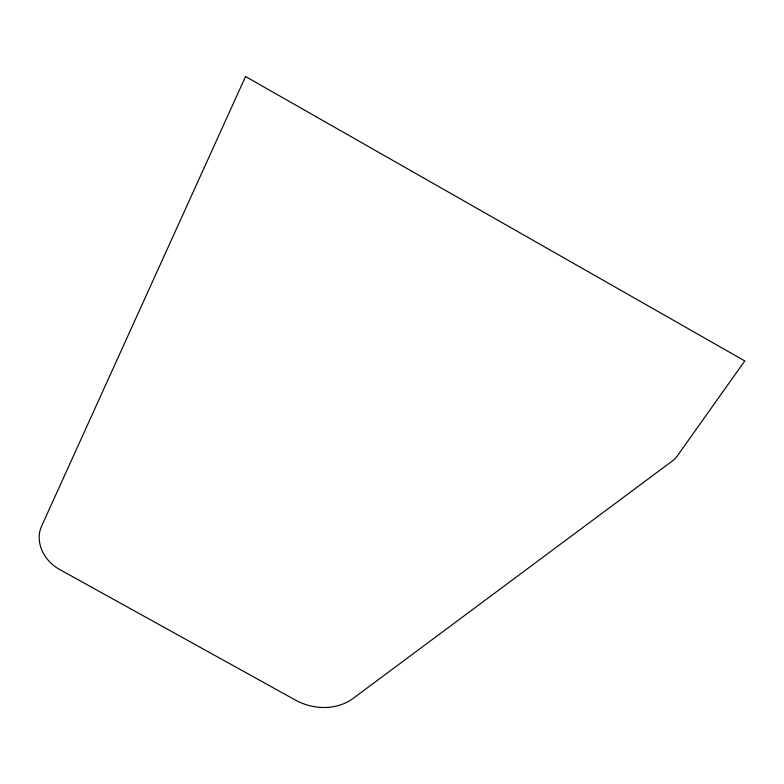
<?xml version="1.0" encoding="UTF-8"?>
<svg xmlns="http://www.w3.org/2000/svg" width="784" height="784" viewBox="0 0 784 784"><rect width="100%" height="100%" fill="white"/><g stroke="black" fill="none" stroke-linecap="round" stroke-linejoin="round"><path stroke-width="1.18" d="M245.549 76.518L41.532 526.28A34.839 29.184 38.3 0 0 59.486 569.409L295.245 699.975A51.754 44.169 22.5 0 0 353.231 698.328L672.652 460.757A20.286 18.414 -9.3 0 0 677.043 456.288L744.8 360.924L245.549 76.518"/></g></svg>
